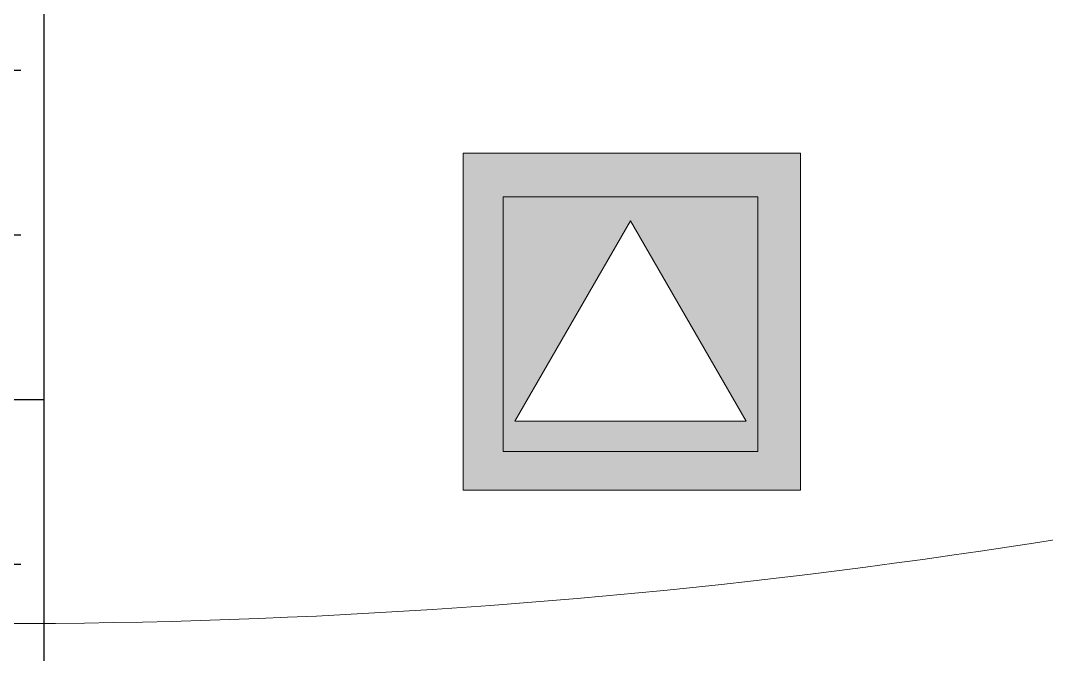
# Model space of a CAD drawing. Header units: millimetres. Extents: x 580 to 1830, y 656 to 1501.
# Drawn here: x 716.28 to 747.91, y 1318.02 to 1337.58 of the extents above; entities that cross this region are included whole.
import ezdxf

# ---------------------------------------------------------------- set-up
doc = ezdxf.new("R2010")
doc.units = ezdxf.units.MM
for name, color, linetype, lineweight in [('1T Puntos voz y datos', 144, 'Continuous', 20), ('instalacion electrica', 160, 'Continuous', 30), ('mobiliario', 253, 'Continuous', 15), ('Planta1', 250, 'Continuous', 15)]:
    doc.layers.add(name, color=color, linetype=linetype, lineweight=lineweight)
doc.layers.add('bandeja', color=250, linetype='Continuous')
doc.layers.add('cableado telecomunicaciones', color=7, linetype='Continuous', true_color=0xe679fc)

# ---------------------------------------------------------------- blocks, each defined once
blk = doc.blocks.new('bloque nuevo reunion')
at = {"color": 253}
blk.add_arc((2.20618, 3.13681), 5, 270, 285.88387, dxfattribs=at)
blk = doc.blocks.new('Datos de Piso')
at = {"layer": '1T Puntos voz y datos', "linetype": 'Continuous'}
h = blk.add_hatch(color=256, dxfattribs=at)
h.paths.add_polyline_path([(-0.174, 0.3578), (-0.174, -0.0009), (0.1851, -0.0009), (0.1851, 0.3578)])
h.paths.add_polyline_path([(0.004, 0.2858), (0.1272, 0.0725), (-0.1191, 0.0725)], flags=16)
for p, q in [((-0.1314, 0.0404), (-0.1314, 0.3114)), ((0.1395, 0.3114), (0.1395, 0.0404)), ((0.1395, 0.0404), (-0.1314, 0.0404))]:
    blk.add_line(p, q, dxfattribs=at)
for points in [[(-0.174, 0.3578), (0.1851, 0.3578), (0.1851, -0.0009), (-0.174, -0.0009)], [(0.004, 0.2858), (0.1272, 0.0725), (-0.1191, 0.0725)]]:
    blk.add_lwpolyline(points, close=True, dxfattribs=at)
blk.add_lwpolyline([(-0.1314, 0.3114), (0.1395, 0.3114)], dxfattribs=at)
blk = doc.blocks.new('puntosAccesoVozDatos')
at = {"layer": '1T Puntos voz y datos', "linetype": 'Continuous'}
blk.add_blockref('Datos de Piso', (0.174, 0.0009), dxfattribs=at)

msp = doc.modelspace()

# ---------------------------------------------------------------- hatches: boundary and pattern name
at = {"layer": 'cableado telecomunicaciones'}
h = msp.add_hatch(dxfattribs=at)
h.set_pattern_fill('HONEY', color=256, scale=1.9)
edge = h.paths.add_edge_path()
edge.add_line((1079.55, 1168.346), (1079.55, 1183.346))
edge.add_line((1079.55, 1183.346), (741.995, 1183.346))
edge.add_arc((741.995, 1223.346), 40, 180, 270, ccw=False)
edge.add_line((701.995, 1223.346), (701.995, 1422.072))
edge.add_arc((741.995, 1422.072), 40, 90, 180, ccw=False)
edge.add_line((741.995, 1462.072), (875.895, 1462.072))
edge.add_line((875.895, 1462.072), (875.895, 1477.072))
edge.add_line((875.895, 1477.072), (741.995, 1477.072))
edge.add_arc((741.995, 1422.072), 55, 90, 180)
edge.add_line((686.995, 1422.072), (686.995, 1243.735))
edge.add_line((686.995, 1243.735), (686.995, 1223.346))
edge.add_arc((741.995, 1223.346), 55, 180, 270)
edge.add_line((741.995, 1168.346), (1079.55, 1168.346))
at = {"layer": 'instalacion electrica'}
h = msp.add_hatch(dxfattribs=at)
h.set_pattern_fill('INSUL', color=256, scale=1.6)
edge = h.paths.add_edge_path()
edge.add_line((1079.55, 1183.346), (1079.55, 1198.346))
edge.add_line((1079.55, 1198.346), (741.995, 1198.346))
edge.add_arc((741.995, 1223.346), 25, 180, 270, ccw=False)
edge.add_line((716.995, 1223.346), (716.995, 1422.072))
edge.add_arc((741.995, 1422.072), 25, 90, 180, ccw=False)
edge.add_line((741.995, 1447.072), (875.895, 1447.072))
edge.add_line((875.895, 1447.072), (875.895, 1462.072))
edge.add_line((875.895, 1462.072), (741.995, 1462.072))
edge.add_arc((741.995, 1422.072), 40, 90, 180)
edge.add_line((701.995, 1422.072), (701.995, 1223.346))
edge.add_arc((741.995, 1223.346), 40, 180, 270)
edge.add_line((741.995, 1183.346), (1079.55, 1183.346))

# ---------------------------------------------------------------- linework, layer by layer
at = {"layer": 'bandeja'}
msp.add_lwpolyline([(875.895, 1447.072), (741.995, 1447.072, 0.414214), (716.995, 1422.072), (716.995, 1223.346, 0.414214), (741.995, 1198.346), (1079.55, 1198.346)], format="xyb", dxfattribs=at)

# ---------------------------------------------------------------- block references
at = {"layer": 'mobiliario', "xscale": 41.31619858258412, "yscale": 41.31619858258412, "zscale": 41.31619858258412}
msp.add_blockref('bloque nuevo reunion', (624.408, 1395.955, 0), dxfattribs=at)
at = {"layer": 'Planta1', "xscale": 28.97063719751798, "yscale": 28.97063719751798, "zscale": 28.97063719751798}
msp.add_blockref('puntosAccesoVozDatos', (729.923, 1323.091), dxfattribs=at)

doc.saveas('drawing.dxf')
